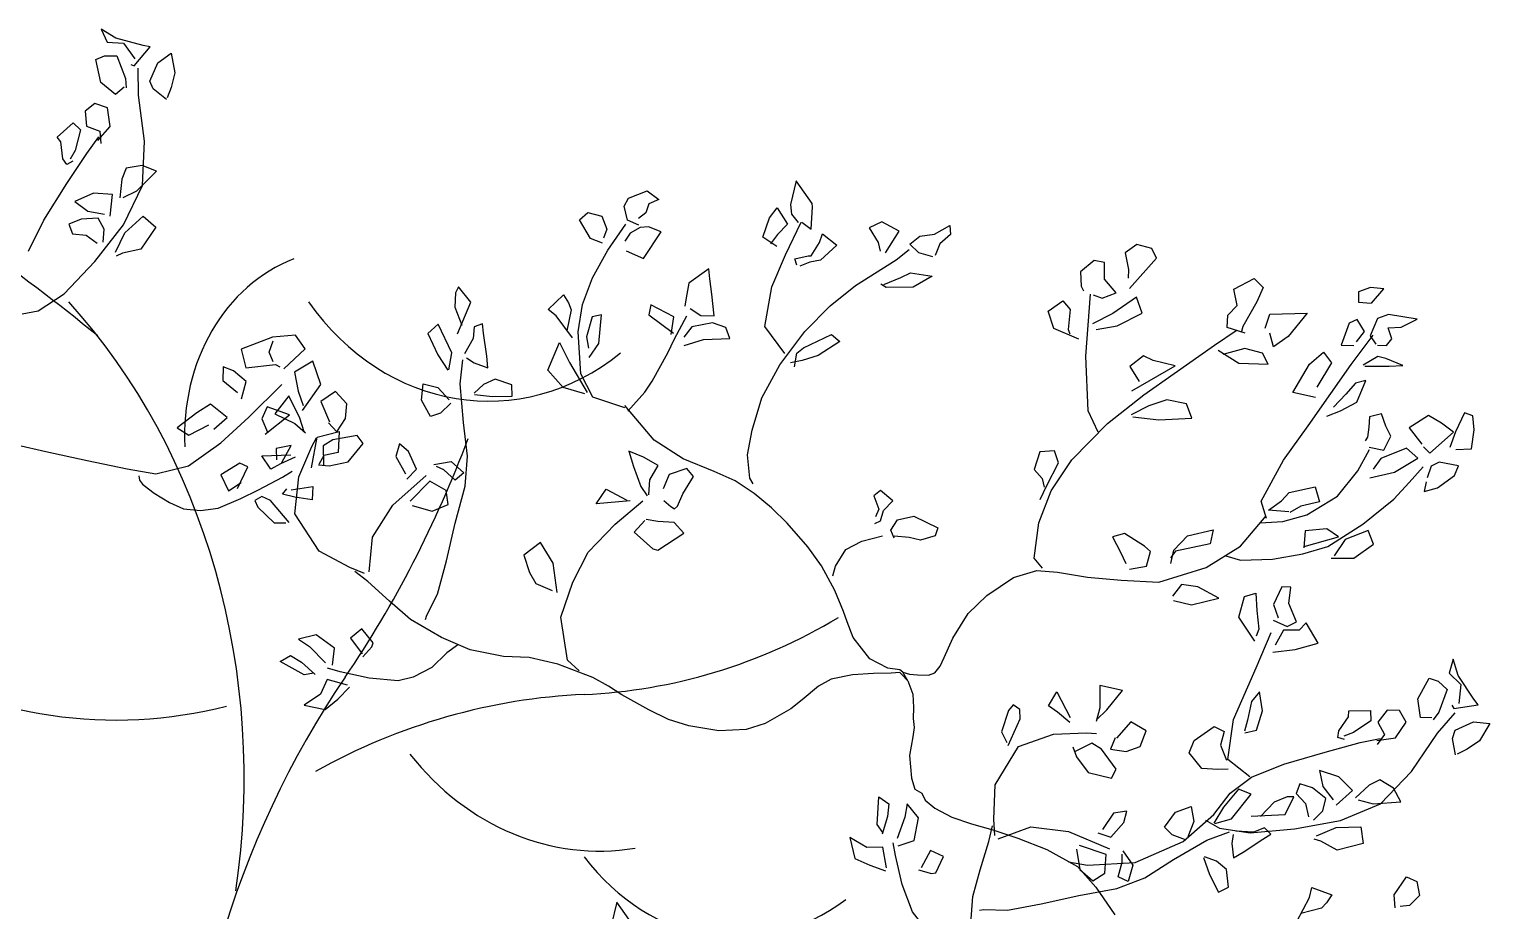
# Model space of a CAD drawing. Header units: millimetres. Extents: x 87938 to 265635, y 330093 to 434310.
# Drawn here: x 236087 to 238556, y 372249 to 373739 of the extents above; entities that cross this region are included whole.
import ezdxf

# ---------------------------------------------------------------- set-up
doc = ezdxf.new("R2010")
doc.units = ezdxf.units.MM

# ---------------------------------------------------------------- blocks, each defined once
blk = doc.blocks.new('A$C02942DF4')
at = {"linetype": 'Continuous'}
for p, q in [((2754.6, 6058.9), (2736.9, 6069.8)), ((2736.9, 6069.8), (2744.2, 6054.1)), ((2744.2, 6054.1), (2763.9, 6053)), ((2787.6, 6050.2), (2754.6, 6058.9)), ((2763.9, 6053), (2777.3, 6034.1)), ((2776.7, 6025.6), (2795.9, 6048.6)), ((2795.9, 6048.6), (2787.6, 6050.2)), ((2730.4, 6033.4), (2740.7, 6037.8)), ((2736.3, 6005.7), (2730.4, 6033.4)), ((2740.7, 6037.8), (2755.9, 6037.6)), ((2755.9, 6037.6), (2766.2, 6010.2)), ((2805.1, 6029.4), (2821.3, 6040.9)), ((2821.3, 6040.9), (2825.7, 6017.1)), ((2772.5, 6027.1), (2776.7, 6025.6)), ((2781.9, 5990.1), (2781.6, 6022.9)), ((2795.4, 6007.2), (2805.1, 6029.4)), ((2825.7, 6017.1), (2821.4, 5999.3)), ((2754.1, 5991), (2736.3, 6005.7)), ((2764.5, 5999.7), (2754.1, 5991)), ((2766.2, 6010.2), (2767.2, 5998.9)), ((2799.6, 5997.7), (2795.4, 6007.2)), ((2815.5, 5985), (2799.6, 5997.7)), ((2821.4, 5999.3), (2816.4, 5986.9)), ((2729.3, 5980.3), (2717.7, 5970.9)), ((2744.6, 5975.1), (2729.3, 5980.3)), ((2789.1, 5934.7), (2781.9, 5990.1)), ((2717.7, 5970.9), (2719.1, 5952.7)), ((2747.6, 5952.4), (2744.6, 5975.1)), ((2683.6, 5939.5), (2703.2, 5957)), ((2703.2, 5957), (2711.7, 5948.2)), ((2711.7, 5948.2), (2705.3, 5923.6)), ((2719.1, 5952.7), (2735.1, 5946.7)), ((2732.7, 5935.3), (2747.6, 5952.4)), ((2735.1, 5946.7), (2736.3, 5931.9)), ((2688.3, 5933.7), (2683.6, 5939.5)), ((2690.5, 5913.5), (2688.3, 5933.7)), ((2719.5, 5919.9), (2734.1, 5939.8)), ((2786.8, 5881.1), (2789.1, 5934.7)), ((2695.2, 5906.6), (2690.5, 5913.5)), ((2702.8, 5910.4), (2695.2, 5906.6)), ((2695.4, 5883.5), (2719.5, 5919.9)), ((2705.3, 5923.6), (2699.4, 5912.8)), ((2767.2, 5902), (2761.6, 5888.8)), ((2786.2, 5905.4), (2767.2, 5902)), ((2780, 5874.9), (2803.5, 5898.6)), ((2803.5, 5898.6), (2786.2, 5905.4)), ((2667.7, 5839.3), (2695.4, 5883.5)), ((2761.6, 5888.8), (2759.5, 5866.3)), ((2763.4, 5866.5), (2780, 5874.9)), ((2763.8, 5833.7), (2786.8, 5881.1)), ((3373.4, 5866), (3395.9, 5874.7)), ((3395.9, 5874.7), (3410, 5864.4)), ((3576, 5886.7), (3569.1, 5858.3)), ((3595.2, 5859.3), (3576, 5886.7)), ((2727.5, 5871.8), (2705, 5862)), ((2705, 5862), (2720.7, 5850.3)), ((2750.6, 5870.5), (2727.5, 5871.8)), ((2747.7, 5844.3), (2750.6, 5870.5)), ((3368.3, 5856.4), (3373.4, 5866)), ((3372.2, 5839.5), (3368.3, 5856.4)), ((3398, 5858.9), (3394.3, 5848.1)), ((3410, 5864.4), (3398, 5858.9)), ((3569.1, 5858.3), (3570.2, 5846.5)), ((3593.9, 5828.6), (3595.7, 5855.5)), ((3595.7, 5855.5), (3595.2, 5859.3)), ((2648.9, 5801.7), (2667.7, 5839.3)), ((2712.5, 5840.7), (2697.9, 5834.5)), ((2733.1, 5841.9), (2712.5, 5840.7)), ((2720.7, 5850.3), (2740.7, 5846.5)), ((2740.5, 5828.3), (2733.1, 5841.9)), ((2765.4, 5824), (2787.5, 5844.1)), ((2787.5, 5844.1), (2802.7, 5830.9)), ((3314.2, 5839.9), (3324.5, 5848.6)), ((3327.5, 5817.2), (3314.2, 5839.9)), ((3324.5, 5848.6), (3341.2, 5844.3)), ((3341.2, 5844.3), (3347.2, 5828.3)), ((3386, 5833.2), (3372.2, 5839.5)), ((3394.3, 5848.1), (3385.6, 5841.2)), ((3535.8, 5818.6), (3543.6, 5842.2)), ((3543.6, 5842.2), (3552.9, 5854.2)), ((3552.9, 5854.2), (3565.6, 5834.6)), ((3570.2, 5846.5), (3578.3, 5836.6)), ((3679.4, 5837.4), (3664.2, 5830.1)), ((3700.4, 5826.1), (3679.4, 5837.4)), ((2697.9, 5834.5), (2702.3, 5822.9)), ((2702.3, 5822.9), (2718.8, 5821.1)), ((2718.8, 5821.1), (2732, 5811.6)), ((2729.1, 5789.3), (2763.8, 5833.7)), ((2739.1, 5812.6), (2740.5, 5828.3)), ((2754.2, 5800.7), (2765.4, 5824)), ((2802.7, 5830.9), (2784.7, 5804.3)), ((3347.2, 5828.3), (3343.3, 5817.6)), ((3348.4, 5803.2), (3370.1, 5834.5)), ((3375.6, 5823.8), (3369, 5813.8)), ((3387.4, 5830.6), (3375.6, 5823.8)), ((3397.7, 5831.2), (3387.4, 5830.6)), ((3391.5, 5793.1), (3412.9, 5825.3)), ((3412.9, 5825.3), (3397.7, 5831.2)), ((3553.2, 5821.9), (3545, 5810.9)), ((3565.6, 5834.6), (3553.2, 5821.9)), ((3582.8, 5836.9), (3593.9, 5828.6)), ((3603.9, 5812.4), (3607.6, 5822.8)), ((3607.6, 5822.8), (3625.1, 5809.1)), ((3664.2, 5830.1), (3675.1, 5812.2)), ((3683.7, 5799.9), (3700.4, 5826.1)), ((3713.1, 5810.3), (3725.2, 5820.1)), ((3725.2, 5820.1), (3743, 5822.4)), ((3743, 5822.4), (3761.3, 5832.7)), ((3762.2, 5822.2), (3749.2, 5810.9)), ((3761.3, 5832.7), (3762.2, 5822.2)), ((2784.7, 5804.3), (2762.7, 5799.5)), ((3342.2, 5811.6), (3327.5, 5817.2)), ((3330, 5769.8), (3348.4, 5803.2)), ((3370.6, 5802.4), (3391.5, 5793.1)), ((3552.6, 5807.6), (3535.8, 5818.6)), ((3594, 5796.4), (3603.9, 5812.4)), ((3625.1, 5809.1), (3605.4, 5791)), ((3675.1, 5812.2), (3677.3, 5801.8)), ((3696.5, 5791.4), (3712.4, 5803.7)), ((3723.9, 5799.8), (3713.1, 5810.3)), ((3749.2, 5810.9), (3743.8, 5796.8)), ((3987.1, 5809.9), (3973.3, 5799.9)), ((4005.2, 5805.2), (3987.1, 5809.9)), ((4010.8, 5793.6), (4005.2, 5805.2)), ((2692.1, 5750.5), (2729.1, 5789.3)), ((2762.7, 5799.5), (2755.1, 5796)), ((3574.5, 5792.6), (3590.4, 5796.1)), ((3576.6, 5784.9), (3574.5, 5792.6)), ((3592.4, 5788.8), (3580.5, 5783.6)), ((3590.4, 5796.1), (3594, 5796.4)), ((3605.4, 5791), (3592.4, 5788.8)), ((3647.4, 5760.6), (3696.5, 5791.4)), ((3741.1, 5795.2), (3723.9, 5799.8)), ((3935.9, 5790.7), (3919.4, 5776.8)), ((3948.3, 5788.2), (3935.9, 5790.7)), ((3948.1, 5768.2), (3948.3, 5788.2)), ((3973.3, 5799.9), (3977.1, 5779.7)), ((3978.4, 5756.9), (4010.8, 5793.6)), ((3317.8, 5737.6), (3330, 5769.8)), ((3470.5, 5780.7), (3446.5, 5763.4)), ((3471.6, 5768.4), (3470.5, 5780.7)), ((3474.2, 5750), (3471.6, 5768.4)), ((3681.7, 5761.5), (3702.5, 5770)), ((3702.5, 5770), (3714, 5775.7)), ((3714, 5775.7), (3740.2, 5771.7)), ((3740.2, 5771.7), (3717.2, 5758.5)), ((3919.4, 5776.8), (3919.9, 5759.8)), ((3962.1, 5751.4), (3948.1, 5768.2)), ((3977.1, 5779.7), (3976.6, 5769.1)), ((4104.2, 5755.9), (4129, 5768.9)), ((4129, 5768.9), (4139.6, 5758.1)), ((2660.6, 5729.9), (2692.1, 5750.5)), ((3164.8, 5751.4), (3164, 5734.4)), ((3168.4, 5758.7), (3164.8, 5751.4)), ((3183.3, 5740.2), (3168.4, 5758.7)), ((3276.4, 5731.4), (3294.9, 5749.3)), ((3294.9, 5749.3), (3301, 5739.4)), ((3446.5, 5763.4), (3443.3, 5745.4)), ((3477.1, 5723.7), (3474.2, 5750)), ((3616.9, 5735.7), (3647.4, 5760.6)), ((3684.5, 5758), (3678.3, 5762.1)), ((3717.2, 5758.5), (3684.5, 5758)), ((3919.9, 5759.8), (3922.9, 5753.9)), ((3934.7, 5749.1), (3945.2, 5745)), ((3945.2, 5745), (3962.1, 5751.4)), ((4108.3, 5736.3), (4104.2, 5755.9)), ((4139.6, 5758.1), (4132.2, 5740.8)), ((4254.9, 5752.8), (4254.8, 5740.4)), ((4269.3, 5758.1), (4254.9, 5752.8)), ((4285.5, 5756.4), (4269.3, 5758.1)), ((4270.7, 5739.2), (4285.5, 5756.4)), ((3164, 5734.4), (3172.4, 5712.4)), ((3167.1, 5702.1), (3183.3, 5740.2)), ((3286.3, 5723.7), (3276.4, 5731.4)), ((3301, 5739.4), (3304.3, 5731)), ((3312.6, 5704.5), (3317.8, 5737.6)), ((3400.5, 5737.1), (3398, 5725)), ((3428.2, 5722.6), (3400.5, 5737.1)), ((3443.3, 5745.4), (3441.4, 5735.6)), ((3448, 5732.8), (3460.7, 5724.4)), ((3586.2, 5705), (3616.9, 5735.7)), ((3880.1, 5729.4), (3897.8, 5742)), ((3897.8, 5742), (3906.7, 5731.3)), ((3906.7, 5731.3), (3904.4, 5707.4)), ((3986.7, 5746.2), (3958.4, 5726.7)), ((3993.8, 5726.9), (3986.7, 5746.2)), ((4097.2, 5724.5), (4108.3, 5736.3)), ((4132.2, 5740.8), (4115.1, 5710.9)), ((4254.8, 5740.4), (4270.3, 5739.1)), ((2641.6, 5726.2), (2660.6, 5729.9)), ((3143.5, 5713.7), (3131.2, 5702.5)), ((3160.1, 5679.2), (3143.5, 5713.7)), ((3197.1, 5714.2), (3187.1, 5710.7)), ((3198.5, 5703), (3197.1, 5714.2)), ((3306, 5697.2), (3286.3, 5723.7)), ((3304.3, 5731), (3299.2, 5705.9)), ((3329.5, 5722.8), (3322.7, 5698.6)), ((3341, 5725.1), (3329.5, 5722.8)), ((3337.6, 5690.6), (3341, 5725.1)), ((3398, 5725), (3427.9, 5703)), ((3425, 5701.1), (3428.2, 5722.6)), ((3475.1, 5715.4), (3450, 5710.4)), ((3460.7, 5724.4), (3477.1, 5723.7)), ((3491, 5709.6), (3475.1, 5715.4)), ((3887, 5708.7), (3880.1, 5729.4)), ((3958.4, 5726.7), (3933.6, 5714.1)), ((3963.4, 5711.6), (3993.8, 5726.9)), ((4096.4, 5709.8), (4097.2, 5724.5)), ((4142, 5708.8), (4148, 5725.7)), ((4148, 5725.7), (4193, 5727)), ((4193, 5727), (4169.9, 5698.8)), ((4243.4, 5714.8), (4233.8, 5688.3)), ((4253.4, 5719.5), (4243.4, 5714.8)), ((4262, 5704.8), (4253.4, 5719.5)), ((4278, 5720.5), (4268.9, 5699.5)), ((4291.2, 5725.4), (4278, 5720.5)), ((4325.5, 5719.7), (4291.2, 5725.4)), ((4306.4, 5710.2), (4325.5, 5719.7)), ((2943.8, 5698), (2905.7, 5683.5)), ((2971.3, 5700.6), (2943.8, 5698)), ((2983.3, 5684.1), (2971.3, 5700.6)), ((3131.2, 5702.5), (3143.2, 5676.7)), ((3186, 5696.6), (3175.5, 5677.8)), ((3187.1, 5710.7), (3186, 5696.6)), ((3202.4, 5675), (3198.5, 5703)), ((3316.1, 5653.8), (3312.6, 5704.5)), ((3322.7, 5698.6), (3325.2, 5684.9)), ((3450, 5710.4), (3440.3, 5698.2)), ((3464.1, 5695.1), (3495.8, 5696.5)), ((3495.8, 5696.5), (3491, 5709.6)), ((3556.2, 5664.7), (3586.2, 5705)), ((3584.8, 5685.3), (3618.7, 5701.4)), ((3618.7, 5701.4), (3628.5, 5693)), ((3917.4, 5695.8), (3887, 5708.7)), ((3904.4, 5707.4), (3906.2, 5702.2)), ((3938.3, 5707.3), (3963.4, 5711.6)), ((4080.9, 5688.4), (4107.1, 5706)), ((4117.9, 5702.9), (4096.4, 5709.8)), ((4115.1, 5710.9), (4113.7, 5704.8)), ((4152.4, 5686.5), (4147.9, 5702.9)), ((4169.9, 5698.8), (4152.4, 5686.5)), ((4245.9, 5665.1), (4272.4, 5700.4)), ((4252.3, 5692.6), (4262, 5704.8)), ((4268.9, 5699.5), (4275.7, 5689.7)), ((4288.8, 5688), (4295, 5695.9)), ((4290.7, 5709.4), (4306.4, 5710.2)), ((4295, 5695.9), (4290.7, 5709.4)), ((2905.7, 5683.5), (2911.3, 5661)), ((2939.8, 5679.9), (2944.5, 5693.6)), ((2944.5, 5668.1), (2939.8, 5679.9)), ((2957.4, 5659.9), (2983.3, 5684.1)), ((3156.5, 5658.7), (3160.1, 5679.2)), ((3276.3, 5658.3), (3290.3, 5691.7)), ((3290.3, 5691.7), (3302.1, 5667.5)), ((3326, 5673.6), (3337.6, 5690.6)), ((3440.7, 5688), (3464.1, 5695.1)), ((3574, 5662.4), (3576.6, 5678.8)), ((3576.6, 5678.8), (3584.8, 5685.3)), ((3628.5, 5693), (3602.6, 5676.1)), ((4032.3, 5654.2), (4080.9, 5688.4)), ((4085.6, 5682.3), (4110.5, 5666.6)), ((4117.6, 5684.4), (4090.9, 5677.2)), ((4138.9, 5678.8), (4117.6, 5684.4)), ((4145.7, 5665.4), (4138.9, 5678.8)), ((4195.9, 5665.4), (4212.5, 5680)), ((4212.5, 5680), (4222.1, 5667.1)), ((4233.8, 5688.3), (4249.1, 5687.8)), ((4277.9, 5688.5), (4288.8, 5688)), ((2884.2, 5662.4), (2883.6, 5645.8)), ((2896.6, 5657.6), (2884.2, 5662.4)), ((2911.3, 5661), (2947.3, 5664.9)), ((2947.3, 5664.9), (2952.7, 5662.3)), ((2992.5, 5669.1), (2970.2, 5655.9)), ((3001.9, 5640.9), (2992.5, 5669.1)), ((3143.2, 5676.7), (3155.5, 5658.1)), ((3170.3, 5641.6), (3173.3, 5670.5)), ((3177.9, 5673), (3187.1, 5666.9)), ((3187.1, 5666.9), (3203.6, 5661.1)), ((3203.6, 5661.1), (3202.4, 5675)), ((3302.1, 5667.5), (3323.6, 5631.2)), ((3534.4, 5625), (3556.2, 5664.7)), ((3583.3, 5669.8), (3569, 5667.1)), ((3602.6, 5676.1), (3583.3, 5669.8)), ((3995.4, 5675.7), (3978.9, 5662.5)), ((3978.9, 5662.5), (3990.1, 5644.5)), ((3981.3, 5633.4), (4033.7, 5663.5)), ((4006.9, 5669.9), (3995.4, 5675.7)), ((4033.7, 5663.5), (4006.9, 5669.9)), ((4110.5, 5666.6), (4145.7, 5665.4)), ((4175.5, 5631.1), (4195.9, 5665.4)), ((4222.1, 5667.1), (4204.7, 5637.8)), ((4221.3, 5630), (4245.9, 5665.1)), ((4278.2, 5674.7), (4260.6, 5664.1)), ((4262.6, 5663.1), (4291.7, 5663.2)), ((4287.8, 5672.3), (4278.2, 5674.7)), ((4308.3, 5664), (4287.8, 5672.3)), ((4291.7, 5663.2), (4308.3, 5664)), ((2883.6, 5645.8), (2901.4, 5631.1)), ((2911.7, 5644.7), (2896.6, 5657.6)), ((2906.1, 5623.8), (2911.7, 5644.7)), ((2970.2, 5655.9), (2974.7, 5632.8)), ((3212.7, 5647.3), (3198.4, 5641.1)), ((3232.8, 5640.7), (3212.7, 5647.3)), ((3294.7, 5637.1), (3276.3, 5658.3)), ((3330.6, 5625.5), (3316.1, 5653.8)), ((3995.6, 5628.4), (4032.3, 5654.2)), ((4263.8, 5645.8), (4251.4, 5642.4)), ((4253, 5619.4), (4263.8, 5645.8)), ((2963.5, 5627.4), (2946.3, 5605.3)), ((2976.5, 5600.2), (2963.5, 5627.4)), ((2974.7, 5632.8), (2980.7, 5615.6)), ((2979.9, 5609.5), (3001.9, 5640.9)), ((3019.7, 5632.3), (3002, 5620.2)), ((3033.5, 5617.5), (3019.7, 5632.3)), ((3123.5, 5621.9), (3125.5, 5641.7)), ((3125.5, 5641.7), (3143.3, 5637.2)), ((3143.3, 5637.2), (3157.1, 5622.3)), ((3174.2, 5595), (3170.3, 5641.6)), ((3198.4, 5641.1), (3187.3, 5630.4)), ((3187.4, 5628.8), (3209.2, 5626.4)), ((3209.2, 5626.4), (3233.2, 5627)), ((3233.2, 5627), (3232.8, 5640.7)), ((3320.7, 5629.7), (3294.7, 5637.1)), ((3369.2, 5612.8), (3330.6, 5625.5)), ((3952, 5593.8), (3995.6, 5628.4)), ((4203.1, 5625.1), (4175.5, 5631.1)), ((4193.9, 5591), (4221.3, 5630)), ((4239.5, 5629.1), (4224.8, 5613.4)), ((4251.4, 5642.4), (4239.5, 5629.1)), ((2868.8, 5617.2), (2852.4, 5606.7)), ((2889, 5600.9), (2868.8, 5617.2)), ((2937.2, 5613.9), (2930.7, 5599.4)), ((2964.2, 5604.1), (2937.2, 5613.9)), ((3002, 5620.2), (3012.3, 5596)), ((3032, 5599.7), (3033.5, 5617.5)), ((3134.4, 5602.1), (3123.5, 5621.9)), ((3159, 5618.3), (3146.4, 5606.5)), ((3522.8, 5585.6), (3534.4, 5625)), ((4001.6, 5615), (3980.4, 5604.1)), ((4023.6, 5622.2), (4001.6, 5615)), ((4047, 5617.7), (4023.6, 5622.2)), ((4053.7, 5600.1), (4047, 5617.7)), ((4216.8, 5602.6), (4233.2, 5609.3)), ((4233.2, 5609.3), (4253, 5619.4)), ((2852.4, 5606.7), (2828.7, 5588.6)), ((2842.7, 5579.6), (2867, 5592.3)), ((2872.8, 5587), (2889, 5600.9)), ((2930.7, 5599.4), (2937.6, 5583.2)), ((2934.8, 5580.8), (2964.2, 5604.1)), ((2946.3, 5605.3), (2970.6, 5593.8)), ((2970.6, 5593.8), (2983.5, 5582.5)), ((2982, 5583.7), (2976.5, 5600.2)), ((3011.2, 5594.6), (3021.3, 5583.8)), ((3021.3, 5583.8), (3032, 5599.7)), ((3146.4, 5606.5), (3134.4, 5602.1)), ((3179, 5554.4), (3174.2, 5595)), ((3908.6, 5549.9), (3952, 5593.8)), ((3982.3, 5601.8), (4013.7, 5598.1)), ((4013.7, 5598.1), (4053.7, 5600.1)), ((4164.2, 5549.7), (4193.9, 5591)), ((4268.1, 5601.7), (4267.3, 5589.3)), ((4282.6, 5605.4), (4268.1, 5601.7)), ((4287.9, 5590.5), (4282.6, 5605.4)), ((4293.9, 5578.4), (4287.9, 5590.5)), ((4339.2, 5603.5), (4316.1, 5588.5)), ((4355, 5594.2), (4339.2, 5603.5)), ((4369.7, 5583.2), (4355, 5594.2)), ((4382.9, 5606.6), (4371.8, 5583.6)), ((4392.9, 5603.1), (4382.9, 5606.6)), ((4394.6, 5586), (4392.9, 5603.1)), ((2828.7, 5588.6), (2842.7, 5579.6)), ((2990.7, 5540.3), (2997.5, 5577.2)), ((2997.5, 5577.2), (3024.1, 5584.1)), ((3016.6, 5574), (3004.9, 5566.7)), ((3045.8, 5579.5), (3016.6, 5574)), ((3024.1, 5584.1), (3023, 5558.7)), ((3053.2, 5569.7), (3045.8, 5579.5)), ((3517.2, 5556), (3522.8, 5585.6)), ((4265.8, 5577.3), (4262.9, 5573.1)), ((4267.3, 5589.3), (4265.8, 5577.3)), ((4285.4, 5561.7), (4293.9, 5578.4)), ((4316.1, 5588.5), (4331.3, 5568.7)), ((4341.1, 5558), (4369.7, 5583.2)), ((4371.8, 5583.6), (4365, 5564.8)), ((4391.4, 5563.3), (4394.6, 5586)), ((2930.8, 5554.8), (2965.8, 5556.1)), ((2941.7, 5538.5), (2930.8, 5554.8)), ((2966.4, 5567.2), (2948.1, 5563.6)), ((2948.1, 5563.6), (2948.7, 5549.8)), ((2955.1, 5546.7), (2966.4, 5567.2)), ((3005.8, 5555), (2999.5, 5544.5)), ((3004.9, 5566.7), (3005.4, 5544)), ((3023, 5558.7), (3005.8, 5555)), ((3035, 5547.4), (3053.2, 5569.7)), ((3097.2, 5569.1), (3092.7, 5553.8)), ((3108, 5560.2), (3097.2, 5569.1)), ((3117.4, 5538.5), (3108, 5560.2)), ((3391.5, 5553.1), (3373.9, 5560.3)), ((3373.9, 5560.3), (3379.7, 5542.1)), ((3519.9, 5527.9), (3517.2, 5556)), ((3870, 5559.5), (3863.3, 5538.4)), ((3888, 5561), (3870, 5559.5)), ((3892.5, 5546.2), (3888, 5561)), ((4267.7, 5565.1), (4285.4, 5561.7)), ((4312.8, 5563.9), (4281.9, 5551.6)), ((4326.6, 5551.9), (4312.8, 5563.9)), ((4333.4, 5565.6), (4341.1, 5558)), ((4372.4, 5562.3), (4391.4, 5563.3)), ((2904.3, 5546.1), (2881.4, 5532)), ((2901.6, 5515.4), (2914, 5541.7)), ((2914, 5541.7), (2904.3, 5546.1)), ((2953.5, 5545.3), (2941.7, 5538.5)), ((2971.1, 5553.2), (2953.5, 5545.3)), ((2999.1, 5543.9), (3011.9, 5542.8)), ((3011.9, 5542.8), (3035, 5547.4)), ((3092.7, 5553.8), (3104.3, 5533.2)), ((3105.7, 5526.6), (3117.4, 5538.5)), ((3138.3, 5544.2), (3159.4, 5548)), ((3150.4, 5537.7), (3141.8, 5542)), ((3164.1, 5525.6), (3150.4, 5537.7)), ((3159.4, 5548), (3174.5, 5534.4)), ((3176.3, 5518.3), (3179, 5554.4)), ((3379.7, 5542.1), (3388.3, 5517.7)), ((3409.2, 5543.1), (3391.5, 5553.1)), ((3399.3, 5526), (3409.2, 5543.1)), ((3444, 5539.5), (3422.7, 5532.4)), ((3451.9, 5529.8), (3444, 5539.5)), ((3863.3, 5538.4), (3872.9, 5527.4)), ((3878.4, 5519), (3892.5, 5546.2)), ((3883.9, 5512.5), (3908.6, 5549.9)), ((4137.4, 5500), (4164.2, 5549.7)), ((4281.9, 5551.6), (4272.7, 5538.7)), ((4298.4, 5534.9), (4326.6, 5551.9)), ((4316.1, 5522.7), (4332.9, 5541.5)), ((4342.4, 5542.5), (4337.9, 5528.3)), ((4352.4, 5547.2), (4342.4, 5542.5)), ((4375.4, 5542.9), (4352.4, 5547.2)), ((4370.6, 5531.2), (4375.4, 5542.9)), ((2881.4, 5532), (2890.4, 5512.7)), ((2890.4, 5512.7), (2905.8, 5522.6)), ((3133.8, 5524.2), (3110, 5499.9)), ((3153.2, 5513), (3133.8, 5524.2)), ((3174.5, 5534.4), (3164.1, 5525.6)), ((3397.9, 5507.8), (3399.3, 5526)), ((3422.7, 5532.4), (3415.5, 5515)), ((3439, 5508.9), (3451.9, 5529.8)), ((3524, 5521), (3519.9, 5527.9)), ((3872.9, 5527.4), (3875.5, 5517.1)), ((4268.6, 5528.2), (4298.4, 5534.9)), ((4297.4, 5502.6), (4316.1, 5522.7)), ((4336.6, 5523.6), (4334.2, 5511.7)), ((4350.1, 5516.3), (4370.6, 5531.2)), ((2930.8, 5505.7), (2922.2, 5500.7)), ((2941.3, 5500.8), (2930.8, 5505.7)), ((2955.6, 5508.4), (2960.8, 5514.8)), ((2970.5, 5504.8), (2955.6, 5508.4)), ((2966.2, 5513.6), (2992.2, 5517.9)), ((2991.5, 5501.7), (2970.5, 5504.8)), ((2992.2, 5517.9), (2991.5, 5501.7)), ((3155.7, 5496.1), (3153.2, 5513)), ((3164.3, 5473.3), (3176.3, 5518.3)), ((3334.6, 5496.7), (3346.7, 5514.6)), ((3346.7, 5514.6), (3371.3, 5501.3)), ((3388.3, 5517.7), (3396, 5506.5)), ((3432.6, 5494.1), (3439, 5508.9)), ((3677.9, 5513.1), (3669.7, 5506.6)), ((3669.7, 5506.6), (3675.8, 5490.2)), ((3692.8, 5500.3), (3677.9, 5513.1)), ((3869.1, 5474.1), (3883.9, 5512.5)), ((3870.4, 5502), (3878.4, 5519)), ((4161.9, 5500.3), (4171.3, 5510.7)), ((4171.3, 5510.7), (4202.4, 5517.5)), ((4202.4, 5517.5), (4207.9, 5499.4)), ((4260.2, 5472.3), (4297.4, 5502.6)), ((4334.2, 5511.7), (4350.1, 5516.3)), ((2922.2, 5500.7), (2926, 5492.8)), ((2926, 5492.8), (2945.8, 5474)), ((2964, 5474.2), (2941.3, 5500.8)), ((3112.3, 5494.8), (3136.6, 5487.9)), ((3136.6, 5487.9), (3155.7, 5496.1)), ((3375.6, 5500.5), (3334.6, 5496.7)), ((3357.3, 5472.1), (3390.8, 5500.4)), ((3416, 5500.8), (3424.5, 5493.5)), ((3424.5, 5493.5), (3428.9, 5490.7)), ((3428.9, 5490.7), (3432.6, 5494.1)), ((3675.8, 5490.2), (3671.6, 5481.2)), ((3677.9, 5476.2), (3681.5, 5488.6)), ((3681.5, 5488.6), (3692.8, 5500.3)), ((4143.9, 5479), (4137.4, 5500)), ((4146.3, 5489.3), (4161.9, 5500.3)), ((4170.6, 5487), (4146.3, 5489.3)), ((4185.4, 5494.1), (4172.1, 5486.2)), ((4207.9, 5499.4), (4185.4, 5494.1)), ((2945.8, 5474), (2959.9, 5474.1)), ((3153.6, 5428), (3164.3, 5473.3)), ((3324.9, 5438.4), (3357.3, 5472.1)), ((3393.4, 5476.9), (3380.4, 5462.7)), ((3409.1, 5475.4), (3394.8, 5477.8)), ((3428.5, 5474.3), (3409.1, 5475.4)), ((3440.2, 5461.4), (3428.5, 5474.3)), ((3670.9, 5473.1), (3677.9, 5476.2)), ((3690.2, 5465), (3698.3, 5477.6)), ((3698.3, 5477.6), (3717.8, 5481.9)), ((3717.8, 5481.9), (3746.9, 5467.7)), ((3746.9, 5467.7), (3743.6, 5458.2)), ((3863.4, 5431.1), (3869.1, 5474.1)), ((4218, 5445.2), (4260.2, 5472.3)), ((3267.4, 5450.2), (3247, 5434.9)), ((3282.6, 5425.3), (3267.4, 5450.2)), ((3380.4, 5462.7), (3403, 5442.7)), ((3409, 5441.1), (3440.2, 5461.4)), ((3635.9, 5441.7), (3655.1, 5451.8)), ((3655.1, 5451.8), (3680, 5458.1)), ((3694.4, 5455.4), (3690.2, 5465)), ((3712.5, 5456), (3694.2, 5457.8)), ((3725.9, 5453.1), (3712.5, 5456)), ((3743.6, 5458.2), (3725.9, 5453.1)), ((3972.3, 5460.9), (3957.8, 5457.1)), ((3957.8, 5457.1), (3967.6, 5438.3)), ((3996.6, 5445.9), (3972.3, 5460.9)), ((4031.9, 5440.8), (4048.4, 5458.1)), ((4048.4, 5458.1), (4079.2, 5465.5)), ((4079.2, 5465.5), (4075.6, 5448.5)), ((4190.5, 5464.3), (4188.7, 5443.6)), ((4189.4, 5445.5), (4230.7, 5456.9)), ((4216.6, 5466.5), (4190.5, 5464.3)), ((4230.7, 5456.9), (4216.6, 5466.5)), ((4238.7, 5453.8), (4225.4, 5434.2)), ((4266.7, 5464.6), (4238.7, 5453.8)), ((4272.8, 5448.1), (4266.7, 5464.6)), ((3247, 5434.9), (3254.1, 5414)), ((3306.1, 5402.2), (3324.9, 5438.4)), ((3403, 5442.7), (3409, 5441.1)), ((3623.5, 5421.6), (3635.9, 5441.7)), ((3967.6, 5438.3), (3973.8, 5424.9)), ((4003.7, 5439.3), (3996.6, 5445.9)), ((3999.1, 5421.7), (4003.7, 5439.3)), ((4034.1, 5439.6), (4027.7, 5431.8)), ((4028.1, 5425), (4031.9, 5440.8)), ((4075.6, 5448.5), (4034.1, 5439.6)), ((4094.7, 5434), (4112.5, 5429)), ((4150.9, 5429.9), (4187.6, 5436.4)), ((4187.6, 5436.4), (4218, 5445.2)), ((4222, 5431.4), (4249.2, 5431.1)), ((4249.2, 5431.1), (4272.8, 5448.1)), ((3143, 5387.6), (3153.6, 5428)), ((3254.1, 5414), (3261.5, 5400.7)), ((3287.4, 5389.8), (3282.6, 5425.3)), ((3620.3, 5409.8), (3623.5, 5421.6)), ((3873.3, 5419.1), (3863.4, 5431.1)), ((3978.3, 5417.8), (3999.1, 5421.7)), ((4112.5, 5429), (4150.9, 5429.9)), ((3261.5, 5400.7), (3281.3, 5392.3)), ((3291.6, 5360.1), (3306.1, 5402.2)), ((4041.3, 5399.3), (4030.4, 5385.4)), ((4060.7, 5396.6), (4041.3, 5399.3)), ((4086.4, 5383), (4060.7, 5396.6)), ((4162.4, 5396.6), (4152.4, 5375.3)), ((4173.3, 5396.1), (4162.4, 5396.6)), ((4170.8, 5376.6), (4173.3, 5396.1)), ((3130.1, 5362.4), (3143, 5387.6)), ((4031.6, 5380.2), (4053.2, 5374.7)), ((4053.2, 5374.7), (4086.4, 5383)), ((4110.5, 5360), (4117.4, 5384.9)), ((4117.4, 5384.9), (4130.8, 5388.9)), ((4130.8, 5388.9), (4132.2, 5368)), ((3128.4, 5357.2), (3130.1, 5362.4)), ((4132.2, 5368), (4134.7, 5345.4)), ((4152.4, 5375.3), (4158, 5359.1)), ((4180, 5354.2), (4170.8, 5376.6)), ((3051.6, 5346), (3038, 5334.8)), ((3065.1, 5329), (3051.6, 5346)), ((3299.9, 5307.9), (3291.6, 5360.1)), ((4129.7, 5331), (4110.5, 5360)), ((4134.7, 5345.4), (4131.4, 5337.1)), ((4152, 5356.2), (4168.6, 5348.8)), ((4164.4, 5344.4), (4154.1, 5326.4)), ((4183.1, 5344.4), (4164.4, 5344.4)), ((4168.6, 5348.8), (4180, 5354.2)), ((4191.5, 5353), (4183.1, 5344.4)), ((4206, 5328.6), (4191.5, 5353)), ((2996.2, 5338.7), (2975, 5333.5)), ((2975, 5333.5), (2988.4, 5324.4)), ((3018.6, 5322.4), (2996.2, 5338.7)), ((3038, 5334.8), (3052.1, 5315.9)), ((3063.7, 5324), (3065.1, 5329)), ((4178.3, 5321.1), (4206, 5328.6)), ((2952.9, 5306.4), (2965.6, 5313.8)), ((2965.6, 5313.8), (2978.6, 5305.6)), ((2988.4, 5324.4), (3007.7, 5304.7)), ((3016.3, 5302), (3018.6, 5322.4)), ((3052.8, 5312), (3063.7, 5324)), ((3313.9, 5295.3), (3299.9, 5307.9)), ((4151.5, 5317.7), (4178.3, 5321.1)), ((4369.2, 5309.3), (4364.3, 5292.6)), ((4375.3, 5289.4), (4369.2, 5309.3)), ((2982.1, 5290.2), (2952.9, 5306.4)), ((2978.6, 5305.6), (2995.1, 5290.6)), ((2993.7, 5292.5), (2982.1, 5290.2)), ((4364.3, 5292.6), (4378.4, 5278.9)), ((3009.7, 5284.6), (3001.7, 5266.9)), ((3034.2, 5278), (3009.7, 5284.6)), ((3022.5, 5261.1), (3036.8, 5275.4)), ((3970, 5271.5), (3942.7, 5277.5)), ((3942.7, 5277.5), (3942.7, 5250.6)), ((4326.4, 5261.6), (4340.3, 5286.3)), ((4340.3, 5286.3), (4350.9, 5282.8)), ((4350.9, 5282.8), (4362.1, 5272.5)), ((4394.3, 5261), (4375.3, 5289.4)), ((4378.4, 5278.9), (4375.9, 5255.8)), ((3001.7, 5266.9), (2982.1, 5253.8)), ((3007.3, 5248.4), (3022.5, 5261.1)), ((3880.4, 5252.9), (3890.5, 5269.7)), ((3890.5, 5269.7), (3906.6, 5238.7)), ((3951.1, 5248), (3970, 5271.5)), ((4125.6, 5258.2), (4120.9, 5235.5)), ((4135.4, 5269.9), (4125.6, 5258.2)), ((4139, 5247.1), (4135.4, 5269.9)), ((4329.9, 5238.8), (4326.4, 5261.6)), ((4362.1, 5272.5), (4351.8, 5245.2)), ((4399.4, 5254.3), (4394.3, 5261)), ((2982.1, 5253.8), (3007.3, 5248.4)), ((3832.4, 5247.4), (3823.9, 5221.4)), ((3837.8, 5254.2), (3832.4, 5247.4)), ((3846.1, 5248.6), (3837.8, 5254.2)), ((3846.2, 5237.1), (3846.1, 5248.6)), ((3891.6, 5245.2), (3880.4, 5252.9)), ((3906.3, 5232.7), (3891.6, 5245.2)), ((3942.7, 5250.6), (3938.1, 5234.1)), ((3938.6, 5236), (3951.1, 5248)), ((4131.8, 5223.4), (4139, 5247.1)), ((4231, 5222.9), (4242.7, 5239.5)), ((4242.7, 5239.5), (4243, 5247)), ((4243, 5247), (4269.3, 5247.2)), ((4269.3, 5247.2), (4269.8, 5234.9)), ((4289.3, 5247.9), (4278.4, 5233.4)), ((4304.2, 5247.3), (4289.3, 5247.9)), ((4312.3, 5233.2), (4304.2, 5247.3)), ((4343.5, 5238.5), (4329.9, 5238.8)), ((4351.8, 5245.2), (4345, 5236.1)), ((4350.2, 5219.8), (4371.7, 5244.5)), ((4367.6, 5253.7), (4369.8, 5249.8)), ((4369.8, 5249.8), (4399.4, 5254.3)), ((3823.9, 5221.4), (3830.1, 5208.8)), ((3832, 5205.1), (3846.2, 5237.1)), ((3980.1, 5233.7), (3962.7, 5213.9)), ((3998.6, 5222.8), (3980.1, 5233.7)), ((3991.2, 5204), (3998.6, 5222.8)), ((4056.3, 5211.2), (4080.7, 5228.2)), ((4080.7, 5228.2), (4092.7, 5222.1)), ((4092.7, 5222.1), (4088.2, 5205.6)), ((4120.9, 5235.5), (4117.2, 5222.4)), ((4117.6, 5220.3), (4131.8, 5223.4)), ((4229.9, 5214.6), (4231, 5222.9)), ((4248.8, 5220.7), (4237.2, 5216.5)), ((4269.8, 5234.9), (4248.8, 5220.7)), ((4278.4, 5233.4), (4286.4, 5218.2)), ((4299.5, 5214.2), (4312.3, 5233.2)), ((4368.4, 5213.7), (4371.6, 5223.7)), ((4371.6, 5223.7), (4393.6, 5233.8)), ((4393.6, 5233.8), (4413.4, 5231.7)), ((4413.4, 5231.7), (4400.9, 5210.9)), ((3910, 5203.4), (3914.5, 5191.4)), ((3933.1, 5208), (3912.8, 5197.8)), ((3944.6, 5200.6), (3933.1, 5208)), ((3961, 5214.3), (3955.6, 5200.6)), ((3974.5, 5197.7), (3991.2, 5204)), ((4050.4, 5196.2), (4056.3, 5211.2)), ((4088.2, 5205.6), (4095.5, 5187.3)), ((4214.8, 5197.2), (4257, 5208.5)), ((4238.1, 5212.5), (4229.9, 5214.6)), ((4257, 5208.5), (4281, 5213.7)), ((4277, 5211.2), (4299.5, 5214.2)), ((4286.4, 5218.2), (4277.5, 5206.3)), ((4318.9, 5173.5), (4350.2, 5219.8)), ((4371.9, 5193.7), (4368.4, 5213.7)), ((4400.9, 5210.9), (4385.9, 5200.5)), ((3914.5, 5191.4), (3928.6, 5172.5)), ((3962.2, 5176.6), (3944.6, 5200.6)), ((3955.6, 5200.6), (3974.5, 5197.7)), ((4065.6, 5177.1), (4050.4, 5196.2)), ((4164.7, 5182.4), (4214.8, 5197.2)), ((4385.9, 5200.5), (4374, 5194.5)), ((3928.6, 5172.5), (3956.5, 5165.6)), ((3956.5, 5165.6), (3962.2, 5176.6)), ((4085, 5176), (4065.6, 5177.1)), ((4097.5, 5176.6), (4085, 5176)), ((4125.7, 5166.7), (4164.7, 5182.4)), ((4231.1, 5167.1), (4207.7, 5174.7)), ((4207.7, 5174.7), (4211.7, 5155.5)), ((4247.5, 5150.9), (4231.1, 5167.1)), ((4281.6, 5134.8), (4318.9, 5173.5)), ((4110, 5152.5), (4091.9, 5130.6)), ((4100.1, 5147.6), (4125.7, 5166.7)), ((4125.4, 5146.2), (4110, 5152.5)), ((4184.2, 5158.8), (4179.8, 5147.2)), ((4199.2, 5153.8), (4184.2, 5158.8)), ((4215.5, 5141.1), (4199.2, 5153.8)), ((4211.7, 5155.5), (4224.2, 5139.5)), ((4228, 5133.2), (4247.5, 5150.9)), ((4267.9, 5157.3), (4251.4, 5141.8)), ((4280.8, 5163.5), (4267.9, 5157.3)), ((4297.3, 5153.5), (4280.8, 5163.5)), ((4305.8, 5136.9), (4297.3, 5153.5)), ((3673.7, 5109.5), (3675.7, 5142.9)), ((3675.7, 5142.9), (3687.9, 5134.6)), ((3687.9, 5134.6), (3686.1, 5119.3)), ((3709.8, 5134.6), (3707.2, 5118.5)), ((3723.6, 5117.7), (3709.8, 5134.6)), ((4080.2, 5121.6), (4100.1, 5147.6)), ((4101.4, 5116.4), (4125.4, 5146.2)), ((4152.9, 5136.6), (4136.7, 5119.5)), ((4168.6, 5143.2), (4152.9, 5136.6)), ((4166.5, 5121.6), (4176.8, 5143.1)), ((4176.8, 5143.1), (4168.6, 5143.2)), ((4179.8, 5147.2), (4191, 5135)), ((4191, 5135), (4194.5, 5119.1)), ((4212, 5126), (4215.5, 5141.1)), ((4233.1, 5114.6), (4281.6, 5134.8)), ((4254.4, 5139.4), (4272.5, 5134.7)), ((4272.5, 5134.7), (4305.8, 5136.9)), ((3686.1, 5119.3), (3679.6, 5097.9)), ((3707.2, 5118.5), (3697.8, 5092.6)), ((3718.5, 5090.5), (3723.6, 5117.7)), ((3959.2, 5123.2), (3945.6, 5103.8)), ((3975, 5125.7), (3959.2, 5123.2)), ((3971.6, 5112.2), (3975, 5125.7)), ((4020.8, 5106.4), (4034, 5124.7)), ((4034, 5124.7), (4052.7, 5131.4)), ((4043.2, 5089), (4080.2, 5121.6)), ((4052.7, 5131.4), (4056.2, 5113.4)), ((4070.2, 5115), (4086.9, 5105.2)), ((4091.9, 5130.6), (4080.4, 5111.4)), ((4081.3, 5110.8), (4101.4, 5116.4)), ((4125.1, 5119.8), (4166.5, 5121.6)), ((4177.6, 5104.3), (4233.1, 5114.6)), ((4200.5, 5115.1), (4212, 5126)), ((3680.7, 5100.1), (3673.7, 5109.5)), ((3940.3, 5099.7), (3956, 5094.3)), ((3956, 5094.3), (3971.6, 5112.2)), ((4029.9, 5097.4), (4020.8, 5106.4)), ((4045.9, 5091.1), (4029.9, 5097.4)), ((4056.2, 5113.4), (4048.8, 5094.6)), ((4071.8, 5090.9), (4099.3, 5100.7)), ((4086.9, 5105.2), (4124.2, 5099.8)), ((4103.5, 5097.6), (4102, 5086.7)), ((4128.2, 5100.5), (4106.8, 5101.8)), ((4124.2, 5099.8), (4177.6, 5104.3)), ((4141.5, 5105.6), (4128.2, 5100.5)), ((4139.4, 5091.9), (4148.9, 5098.1)), ((4148.9, 5098.1), (4141.5, 5105.6)), ((4204, 5096.2), (4227.8, 5106.2)), ((4227.8, 5106.2), (4257.7, 5106.7)), ((4257.7, 5106.7), (4260.3, 5086.7)), ((3661.1, 5081.8), (3640.9, 5093.8)), ((3640.9, 5093.8), (3646.8, 5068.8)), ((3680.5, 5082.2), (3661.1, 5081.8)), ((3685.1, 5057.3), (3680.5, 5082.2)), ((3699, 5083.8), (3718.5, 5090.5)), ((3914.4, 5080.1), (3918.6, 5055.2)), ((3950.2, 5073.4), (3918, 5084.4)), ((3985.2, 5063.7), (4043.2, 5089)), ((4031.4, 5067.4), (4071.8, 5090.9)), ((4102, 5086.7), (4103.8, 5069.3)), ((4115.8, 5076.4), (4139.4, 5091.9)), ((4209.5, 5089.7), (4201.5, 5092.1)), ((4229.2, 5078.7), (4209.5, 5089.7)), ((4260.3, 5086.7), (4229.2, 5078.7)), ((3646.8, 5068.8), (3664.8, 5060.5)), ((3738, 5078.3), (3727, 5057.4)), ((3754, 5070.9), (3738, 5078.3)), ((3744.5, 5051.3), (3754, 5070.9)), ((3904.6, 5064.7), (3927.7, 5060.7)), ((3927.7, 5060.7), (3985.2, 5063.7)), ((3948.4, 5051), (3950.2, 5073.4)), ((3964.6, 5046.6), (3969.5, 5064.2)), ((3969.5, 5064.2), (3969.7, 5073.8)), ((3970.2, 5077.9), (3982.6, 5060.5)), ((3996.9, 5045.5), (4031.4, 5067.4)), ((4067.7, 5070), (4074.9, 5049.3)), ((4083.5, 5065.4), (4069.1, 5070.7)), ((4095.3, 5055.2), (4083.5, 5065.4)), ((4103.8, 5069.3), (4115.8, 5076.4)), ((3664.8, 5060.5), (3683.9, 5053.8)), ((3723.8, 5055.1), (3739.3, 5050.5)), ((3739.3, 5050.5), (3744.5, 5051.3)), ((3918.6, 5055.2), (3934.3, 5041.5)), ((3934.3, 5041.5), (3948.4, 5051)), ((3963.2, 5032.4), (3996.9, 5045.5)), ((3976.9, 5041), (3964.6, 5046.6)), ((3982.6, 5060.5), (3976.9, 5041)), ((4074.9, 5049.3), (4085.7, 5027.9)), ((4098, 5034.1), (4095.3, 5055.2)), ((4298.1, 5024.7), (4312.8, 5046.5)), ((4312.8, 5046.5), (4325.1, 5040.9)), ((3917.4, 5023.9), (3963.2, 5032.4)), ((4085.7, 5027.9), (4098, 5034.1)), ((4195.9, 5021.6), (4198.6, 5033.8)), ((4198.6, 5033.8), (4222.7, 5024.9)), ((4325.1, 5040.9), (4328.4, 5024)), ((3359.6, 5016), (3352.7, 4987.6)), ((3378.8, 4988.6), (3359.6, 5016)), ((3830.9, 5006.2), (3871.9, 5014)), ((3871.9, 5014), (3917.4, 5023.9)), ((4180.5, 4992.4), (4195.9, 5021.6)), ((4210.3, 5008.5), (4185.4, 5002.3)), ((4216.4, 5015), (4210.3, 5008.5)), ((4222.7, 5024.9), (4216.4, 5015)), ((4299.3, 5009), (4298.1, 5024.7)), ((4316.5, 5011.7), (4305.2, 5010.6)), ((4328.4, 5024), (4316.5, 5011.7)), ((3797.1, 5006.3), (3802.6, 5007)), ((3802.6, 5007), (3830.9, 5006.2))]:
    blk.add_line(p, q, dxfattribs=at)
for points in [[(3562.2, 5678.5), (3538.2, 5710.8), (3546.4, 5759), (3563.2, 5797.6), (3582.1, 5836.9)], [(3940.7, 5583.3), (3928.6, 5609.2), (3925.5, 5675.1), (3931.3, 5749.8)], [(3372.7, 5608.9), (3393.1, 5631.6), (3401.9, 5645), (3421.1, 5679.2), (3429.1, 5696.2), (3444.1, 5724)], [(2635.1, 5568), (2669.9, 5560), (2720.1, 5549.3), (2768.2, 5539.2), (2803, 5533), (2842.4, 5542.8), (2881.1, 5570.4), (2915.2, 5601.4), (2955.1, 5641.1)], [(3704.6, 5293.5), (3701, 5296.5), (3686.5, 5298.6), (3665, 5309.8), (3644.9, 5335.4), (3637.7, 5354.4), (3633, 5367), (3622.8, 5392.2), (3606.4, 5422), (3590.2, 5445), (3564.9, 5473.4), (3546.3, 5492), (3525.3, 5509.5), (3502.2, 5524.7), (3477, 5536), (3439.4, 5551.2), (3404.3, 5573.7), (3368.9, 5615.6)], [(3054.9, 5412.7), (3036.9, 5420.1), (3000.2, 5439.6), (2970.7, 5484.9), (2975.3, 5529.3), (2991, 5566.1), (2996.7, 5576.6)], [(4136.3, 5473.8), (4163.5, 5475.4), (4192.6, 5483.7), (4229.7, 5506.2), (4254.1, 5536.8), (4268, 5562.6)], [(2782.4, 5530.6), (2783.2, 5525.5), (2786.8, 5520.4), (2794, 5515.1), (2800.7, 5509.7), (2819.5, 5498.3), (2836.4, 5490.7), (2856.7, 5488.8), (2878.2, 5491.7), (2905.4, 5503.3), (2926.9, 5513.6), (2955.9, 5529.1), (2967.4, 5536.3)], [(3060.5, 5414.8), (3064.4, 5456.4), (3089.1, 5495.3), (3129.2, 5531)], [(3710.6, 5283.2), (3704.6, 5293.5), (3712.6, 5291.1), (3722.6, 5290.3), (3735.9, 5290.1), (3743.3, 5292.7), (3749.6, 5300.9), (3754.8, 5311.3), (3765.2, 5334.7), (3783.4, 5364.3), (3806.3, 5386), (3838.5, 5407.7), (3866.3, 5416.4), (3891.6, 5414.3), (3927.8, 5408.3), (3968.5, 5404.5), (4013.8, 5402.1), (4071.1, 5420), (4112.2, 5445.8), (4143.5, 5482.3)], [(3701.2, 5293.4), (3690.5, 5292.2), (3669.2, 5292.1), (3644, 5290.2), (3618.2, 5285.1), (3602.9, 5276.8), (3583.2, 5260.3), (3569.4, 5249.2), (3538.7, 5231.7), (3515.4, 5224.5), (3482.4, 5222.6), (3446.3, 5228.9), (3421.7, 5236.4), (3397.9, 5248.1), (3365.6, 5266.3), (3349.3, 5276.6), (3330.4, 5287.2), (3288, 5303.1), (3253.4, 5311.4), (3222.4, 5312.6), (3182.3, 5320.4), (3147.9, 5335.4), (3110.1, 5357), (3084.8, 5379.2), (3058.6, 5403), (3043.2, 5415.2)], [(3167.2, 5326.2), (3154, 5317), (3135.9, 5299.3), (3113.5, 5287.4), (3095.3, 5283.3), (3060.4, 5286.3), (3025.4, 5293.9), (3010.2, 5298.3)], [(4123.7, 5167.1), (4097, 5188), (4103.9, 5236.6), (4131.2, 5298.9), (4149.3, 5341.4)], [(3701.2, 5293.4), (3703.3, 5291.1), (3710.6, 5283.2), (3716.8, 5267.1), (3717.4, 5250.9), (3717.2, 5237.5), (3718.4, 5226.7), (3716.6, 5215.7), (3712.6, 5193.1), (3715.3, 5165.7), (3719.2, 5152.4), (3727.7, 5147.4), (3731.8, 5139), (3743.3, 5129.3), (3763.9, 5118.6), (3787.8, 5110.3), (3813.3, 5103.1), (3843.5, 5093), (3878.7, 5079.5), (3915.5, 5058.8), (3937.9, 5033.9), (3960.5, 5000.8)], [(3815.6, 5096.6), (3814.5, 5116), (3816.3, 5157.5), (3844.5, 5203.7), (3886.5, 5218.6), (3926.5, 5220.2), (3938.4, 5219.6)], [(3785.9, 4979.3), (3789.1, 5022.8), (3798.2, 5055.1), (3808.4, 5089), (3812.8, 5108.2)], [(3819.9, 5092.4), (3859.1, 5106.8), (3904.9, 5101.3), (3954.3, 5080.4)], [(3785.8, 4958), (3771.9, 4965.9), (3748.1, 4974.6), (3727.7, 4989.8), (3716.2, 5004.4), (3703.9, 5037.2), (3695.7, 5072.1), (3693.1, 5087.6)]]:
    blk.add_lwpolyline(points, dxfattribs=at)
for centre, major_axis, start_param, end_param in [((1018.1, 2780.9), (0, 3546.4), 5.679068, 5.737896), ((3027.2, 5580.2), (0, 222.8), 0.309268, 1.636299), ((2238.9, 5166.3), (0, 787.8), 4.538005, 5.529751), ((3204.3, 5952.2), (0, 331.4), 2.262355, 3.743311), ((2176, 6092.5), (0, 1287.6), 4.037088, 4.299526), ((3292.9, 6137.4), (0, 871.3), 3.178226, 3.60876), ((2754.6, 5975.4), (0, 739.6), 2.677798, 3.355314), ((3748.8, 4612.6), (0, 1079.8), 0.895496, 1.585275), ((3350.5, 4290.7), (0, 976.6), 0.036634, 0.440986), ((3338.2, 5444.3), (0, 366.7), 2.320145, 3.280532), ((3503.3, 5259.5), (0, 286.2), 2.290599, 3.716336)]:
    blk.add_ellipse(centre, major_axis=major_axis, ratio=0.85117, start_param=start_param, end_param=end_param)

msp = doc.modelspace()

# ---------------------------------------------------------------- block references
at = {"xscale": 1.4, "yscale": 1.4, "zscale": 1.4}
msp.add_blockref('A$C02942DF4', (232377.2, 365241.3), dxfattribs=at)

doc.saveas('drawing.dxf')
